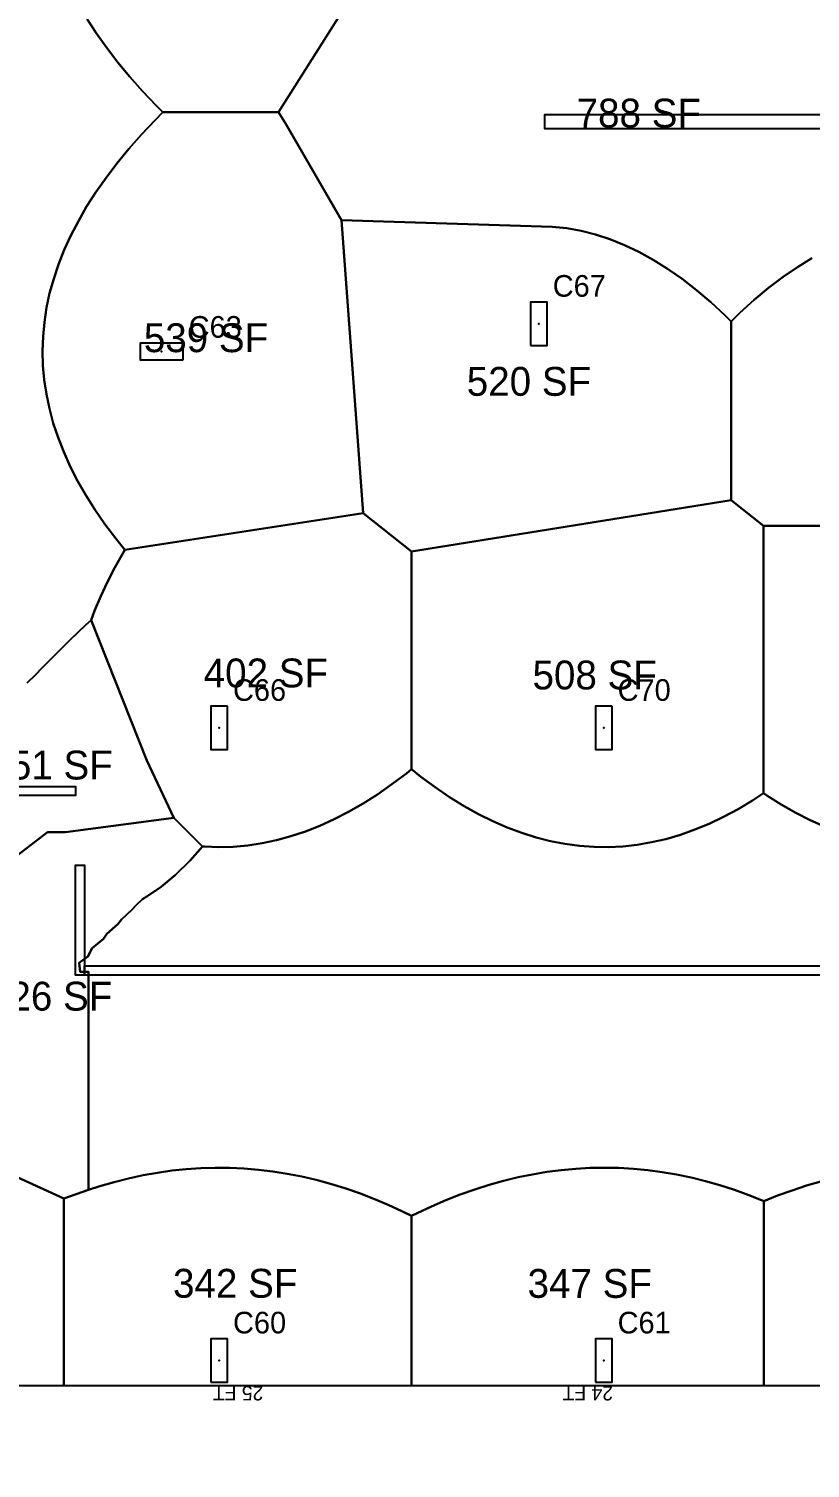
# Model space of a CAD drawing. Header units: metres. Extents: x 3272 to 9634, y 5311 to 56288.
# Drawn here: x 6863 to 7513, y 46243 to 47440 of the extents above; entities that cross this region are included whole.
import ezdxf
from ezdxf.enums import TextEntityAlignment as Align

# ---------------------------------------------------------------- set-up
doc = ezdxf.new("R2010")
doc.units = ezdxf.units.M
for name, color, linetype in [('BOUNDARY', 5, 'Continuous'), ('COL-LABEL', 2, 'Continuous'), ('COLS', 2, 'Continuous'), ('FLOOR_5_AREA_LABELS', 3, 'Continuous'), ('FLOOR_5_BOUNDARY', 5, 'Continuous'), ('FLOOR_5_COLUMNS', 7, 'Continuous'), ('FLOOR_5_FASCADE_COLUMNS', 30, 'Continuous'), ('FLOOR_5_LARGE_TRIBUTARY', 6, 'Continuous'), ('FLOOR_5_TRIBUTARY_COL_107', 2, 'Continuous'), ('FLOOR_5_TRIBUTARY_COL_20', 2, 'Continuous'), ('FLOOR_5_TRIBUTARY_COL_22', 2, 'Continuous'), ('FLOOR_5_TRIBUTARY_COL_54', 2, 'Continuous'), ('FLOOR_5_TRIBUTARY_COL_55', 2, 'Continuous'), ('FLOOR_5_TRIBUTARY_COL_56', 2, 'Continuous'), ('FLOOR_5_TRIBUTARY_COL_57', 2, 'Continuous'), ('FLOOR_5_TRIBUTARY_COL_60', 2, 'Continuous'), ('FLOOR_5_TRIBUTARY_COL_61', 2, 'Continuous'), ('FLOOR_5_TRIBUTARY_COL_65', 2, 'Continuous'), ('FLOOR_5_TRIBUTARY_COL_88', 2, 'Continuous'), ('FLOOR_5_WALL_TRIBUTARY_165', 1, 'Continuous'), ('FLOOR_5_WALL_TRIBUTARY_166', 1, 'Continuous'), ('FLOOR_5_WALL_TRIBUTARY_167', 1, 'Continuous'), ('FLOOR_5_WALL_TRIBUTARY_173', 1, 'Continuous'), ('FLOOR_5_WALL_TRIBUTARY_180', 1, 'Continuous'), ('WALL', 4, 'Continuous')]:
    doc.layers.add(name, color=color, linetype=linetype)

msp = doc.modelspace()

# ---------------------------------------------------------------- linework, layer by layer
at = {"layer": 'BOUNDARY'}
msp.add_lwpolyline([(9196.1, 46311.5), (6771.6, 46311.5), (6771.6, 46243.1), (6443.2, 46243.1), (6443.2, 46310.5), (6316.7, 46310.5), (6316.7, 46300.3), (6299, 46279.3), (6298.7, 46273.4), (5979.1, 46291), (5982.7, 46356.9), (5849.6, 46364.2), (5842.4, 46298.9), (5651.2, 46334.6)], dxfattribs=at)
at = {"layer": 'COLS'}
for points in [[(7280.2, 47176.9), (7294.2, 47176.9), (7294.2, 47212.9), (7280.2, 47212.9)], [(6991.3, 47164.8), (6991.3, 47178.8), (6955.3, 47178.8), (6955.3, 47164.8)], [(7028.2, 46876.8), (7014.2, 46876.8), (7014.2, 46840.8), (7028.2, 46840.8)], [(7348.2, 46876.8), (7334.2, 46876.8), (7334.2, 46840.8), (7348.2, 46840.8)], [(7014.2, 46314.7), (7028.2, 46314.7), (7028.2, 46350.7), (7014.2, 46350.7)], [(7334.2, 46314.7), (7348.2, 46314.7), (7348.2, 46350.7), (7334.2, 46350.7)]]:
    msp.add_lwpolyline(points, close=True, dxfattribs=at)
at = {"layer": 'FLOOR_5_BOUNDARY'}
msp.add_lwpolyline([(9196.1, 46311.5), (6771.6, 46311.5), (6771.6, 46243.1), (6443.2, 46243.1), (6443.2, 46310.5), (6316.7, 46310.5), (6316.7, 46300.3), (6299, 46279.3), (6298.7, 46273.4), (5979.1, 46291), (5982.7, 46356.9), (5849.6, 46364.2), (5842.4, 46298.9), (5651.2, 46334.6)], dxfattribs=at)
at = {"layer": 'FLOOR_5_COLUMNS'}
for p in [(7287.2, 47194.9), (6973.3, 47171.8), (7021.2, 46858.8), (7341.2, 46858.8), (7021.2, 46332.7), (7341.2, 46332.7)]:
    msp.add_point(p, dxfattribs=at)
at = {"layer": 'FLOOR_5_FASCADE_COLUMNS'}
for points in [[(6889.9, 46311.5), (6883.9, 46311.5), (6877.9, 46311.5), (6871.9, 46311.5), (6865.9, 46311.5), (6859.9, 46311.5)], [(7183.9, 46311.5), (7177.9, 46311.5), (7171.9, 46311.5), (7165.9, 46311.5), (7159.9, 46311.5), (7153.9, 46311.5), (7147.9, 46311.5), (7141.9, 46311.5), (7135.9, 46311.5), (7129.9, 46311.5), (7123.9, 46311.5), (7117.9, 46311.5), (7111.9, 46311.5), (7105.9, 46311.5), (7099.9, 46311.5), (7093.9, 46311.5), (7087.9, 46311.5), (7081.9, 46311.5), (7075.9, 46311.5), (7069.9, 46311.5), (7063.9, 46311.5), (7057.9, 46311.5), (7051.9, 46311.5), (7045.9, 46311.5), (7039.9, 46311.5), (7033.9, 46311.5), (7027.9, 46311.5), (7021.9, 46311.5), (7015.9, 46311.5), (7009.9, 46311.5), (7003.9, 46311.5), (6997.9, 46311.5), (6991.9, 46311.5), (6985.9, 46311.5), (6979.9, 46311.5), (6973.9, 46311.5), (6967.9, 46311.5), (6961.9, 46311.5), (6955.9, 46311.5), (6949.9, 46311.5), (6943.9, 46311.5), (6937.9, 46311.5), (6931.9, 46311.5), (6925.9, 46311.5), (6919.9, 46311.5), (6913.9, 46311.5), (6907.9, 46311.5), (6901.9, 46311.5), (6895.9, 46311.5), (6889.9, 46311.5)], [(7471.9, 46311.5), (7465.9, 46311.5), (7459.9, 46311.5), (7453.9, 46311.5), (7447.9, 46311.5), (7441.9, 46311.5), (7435.9, 46311.5), (7429.9, 46311.5), (7423.9, 46311.5), (7417.9, 46311.5), (7411.9, 46311.5), (7405.9, 46311.5), (7399.9, 46311.5), (7393.9, 46311.5), (7387.9, 46311.5), (7381.9, 46311.5), (7375.9, 46311.5), (7369.9, 46311.5), (7363.9, 46311.5), (7357.9, 46311.5), (7351.9, 46311.5), (7345.9, 46311.5), (7339.9, 46311.5), (7333.9, 46311.5), (7327.9, 46311.5), (7321.9, 46311.5), (7315.9, 46311.5), (7309.9, 46311.5), (7303.9, 46311.5), (7297.9, 46311.5), (7291.9, 46311.5), (7285.9, 46311.5), (7279.9, 46311.5), (7273.9, 46311.5), (7267.9, 46311.5), (7261.9, 46311.5), (7255.9, 46311.5), (7249.9, 46311.5), (7243.9, 46311.5), (7237.9, 46311.5), (7231.9, 46311.5), (7225.9, 46311.5), (7219.9, 46311.5), (7213.9, 46311.5), (7207.9, 46311.5), (7201.9, 46311.5), (7195.9, 46311.5), (7189.9, 46311.5), (7183.9, 46311.5)], [(7513.9, 46311.5), (7507.9, 46311.5), (7501.9, 46311.5), (7495.9, 46311.5), (7489.9, 46311.5), (7483.9, 46311.5), (7477.9, 46311.5), (7471.9, 46311.5)]]:
    msp.add_lwpolyline(points, dxfattribs=at)
at = {"layer": 'FLOOR_5_LARGE_TRIBUTARY'}
for points in [[(7129.3, 47463.8), (7070.6, 47370.8), (6974.3, 47370.8), (6968.7, 47376.3), (6968.7, 47376.3), (6957.3, 47388.3), (6946.7, 47400.3), (6936.8, 47412.3), (6927.6, 47424.3), (6919.2, 47436.3), (6911.4, 47448.3)], [(7514.3, 47249.4), (7502.3, 47242), (7490.3, 47233.8), (7478.3, 47224.7), (7466.3, 47214.7), (7454.3, 47203.9), (7447.2, 47196.9), (7442.3, 47201.7), (7430.3, 47212.8), (7418.3, 47222.9), (7406.3, 47232.2), (7394.3, 47240.6), (7382.3, 47248.1), (7370.3, 47254.7), (7370.3, 47254.7), (7358.3, 47260.4), (7346.3, 47265.2), (7334.3, 47269.1), (7322.3, 47272.2), (7310.3, 47274.3), (7298.3, 47275.6), (7123, 47281.2), (7076.9, 47360.6), (7070.6, 47370.8), (7129.3, 47463.8)], [(6911.4, 47448.3), (6919.2, 47436.3), (6927.6, 47424.3), (6936.8, 47412.3), (6946.7, 47400.3), (6957.3, 47388.3), (6968.7, 47376.3), (6974.3, 47370.8), (6967.8, 47364.3), (6956.5, 47352.3), (6945.9, 47340.3), (6936.1, 47328.3), (6927, 47316.3), (6918.6, 47304.3), (6910.9, 47292.3), (6904, 47280.3), (6897.7, 47268.3), (6892.2, 47256.3), (6887.5, 47244.3), (6883.5, 47232.3), (6880.1, 47220.3), (6877.6, 47208.3), (6875.7, 47196.3), (6874.6, 47184.3), (6874.2, 47172.3), (6874.5, 47160.3), (6875.6, 47148.3), (6877.4, 47136.3), (6879.9, 47124.3), (6883.1, 47112.3), (6887.1, 47100.3), (6891.8, 47088.3), (6897.2, 47076.3), (6903.3, 47064.3), (6910.2, 47052.3), (6917.8, 47040.3), (6926.1, 47028.3), (6935.2, 47016.3), (6942.8, 47007), (6941.2, 47004.3), (6934.4, 46992.3), (6928.2, 46980.3), (6922.6, 46968.3), (6917.5, 46956.3), (6914.6, 46948.4), (6909.9, 46944.3), (6897.4, 46932.3), (6892.3, 46927), (6885.4, 46920.3), (6880.3, 46915), (6873.3, 46908.3), (6868.3, 46903), (6861.3, 46896.3)], [(7766.8, 47026.8), (7474.2, 47026.8), (7447.2, 47048.2), (7447.2, 47196.9), (7454.3, 47203.9), (7454.3, 47203.9), (7466.3, 47214.7), (7478.3, 47224.7), (7490.3, 47233.8), (7502.3, 47242), (7514.3, 47249.4)], [(7524.9, 46776.8), (7512.9, 46782.1), (7500.9, 46788.2), (7488.9, 46795), (7476.9, 46802.5), (7474.2, 46804.4), (7474.2, 46804.4), (7474.2, 47026.8), (7766.8, 47026.8)], [(6861.3, 46896.3), (6868.3, 46903), (6873.3, 46908.3), (6880.3, 46915), (6885.4, 46920.3), (6892.3, 46927), (6897.4, 46932.3), (6909.9, 46944.3), (6914.6, 46948.4), (6960.9, 46831.6), (6983.3, 46783.9), (6893.4, 46772), (6878.4, 46772), (6849.4, 46750)], [(7521.8, 46481.5), (7509.8, 46478.1), (7497.8, 46474.2), (7485.8, 46469.9), (7474.4, 46465.3), (7473.8, 46465.6), (7461.8, 46470.3), (7449.8, 46474.6), (7437.8, 46478.4), (7425.8, 46481.8), (7413.8, 46484.8), (7401.8, 46487.3), (7389.8, 46489.3), (7377.8, 46490.9), (7365.8, 46492.1), (7353.8, 46492.8), (7341.8, 46493), (7329.8, 46492.8), (7317.8, 46492.2), (7305.8, 46491.1), (7293.8, 46489.5), (7281.8, 46487.5), (7269.8, 46485.1), (7257.8, 46482.2), (7245.8, 46478.8), (7233.8, 46475), (7221.8, 46470.8), (7209.8, 46466.1), (7197.8, 46460.9), (7185.8, 46455.3), (7181.2, 46453), (7173.8, 46456.7), (7161.8, 46462.2), (7149.8, 46467.2), (7137.8, 46471.8), (7137.8, 46471.8), (7125.8, 46475.9), (7113.8, 46479.6), (7101.8, 46482.9), (7089.8, 46485.7), (7077.8, 46488), (7065.8, 46489.9), (7053.8, 46491.3), (7041.8, 46492.3), (7029.8, 46492.9), (7017.8, 46493), (7005.8, 46492.6), (6993.8, 46491.8), (6981.8, 46490.6), (6969.8, 46488.9), (6957.8, 46486.7), (6945.8, 46484.1), (6933.8, 46481.1), (6921.8, 46477.6), (6912.4, 46474.5), (6912.4, 46655.8), (6905.6, 46655.8), (6904.6, 46663.5), (6911.9, 46668.6), (6915.4, 46675.5), (6924.9, 46683.5), (6927.8, 46687.5), (6936.9, 46695.7), (6939.9, 46699.5), (6948.9, 46707.8), (6952, 46711.5), (6957.3, 46716.5), (6960.9, 46718.5), (6972.9, 46726.7), (6984.9, 46736.7), (6996.9, 46748.4), (7007.4, 46760.2), (7008.9, 46760.1), (7020.9, 46759.7), (7032.9, 46760), (7044.9, 46761.1), (7056.9, 46762.9), (7068.9, 46765.4), (7080.9, 46768.7), (7092.9, 46772.7), (7104.9, 46777.4), (7116.9, 46782.8), (7128.9, 46789), (7140.9, 46795.9), (7152.9, 46803.5), (7164.9, 46811.9), (7176.9, 46820.9), (7181.2, 46824.4), (7188.9, 46818.2), (7200.9, 46809.4), (7212.9, 46801.2), (7224.9, 46793.8), (7236.9, 46787.1), (7248.9, 46781.2), (7260.9, 46776), (7272.9, 46771.5), (7284.9, 46767.7), (7296.9, 46764.6), (7308.9, 46762.3), (7320.9, 46760.7), (7332.9, 46759.9), (7344.9, 46759.7), (7356.9, 46760.3), (7368.9, 46761.6), (7380.9, 46763.7), (7392.9, 46766.4), (7404.9, 46769.9), (7416.9, 46774.2), (7428.9, 46779.1), (7440.9, 46784.8), (7452.9, 46791.2), (7464.9, 46798.4), (7474.2, 46804.4), (7476.9, 46802.5), (7488.9, 46795), (7500.9, 46788.2), (7512.9, 46782.1), (7524.9, 46776.8)], [(6849.4, 46750), (6878.4, 46772), (6893.4, 46772), (6983.3, 46783.9), (7007.4, 46760.2), (6996.9, 46748.4), (6984.9, 46736.7), (6972.9, 46726.7), (6960.9, 46718.5), (6957.3, 46716.5), (6952, 46711.5), (6948.9, 46707.8), (6939.9, 46699.5), (6936.9, 46695.7), (6927.8, 46687.5), (6924.9, 46683.5), (6915.4, 46675.5), (6911.9, 46668.6), (6904.6, 46663.5), (6905.6, 46655.8), (6912.4, 46655.8), (6912.4, 46474.5), (6891.9, 46467.3), (6891.9, 46467.3), (6817.1, 46501.5)]]:
    msp.add_lwpolyline(points, dxfattribs=at)
for points in [[(6935.2, 47016.3), (6926.1, 47028.3), (6917.8, 47040.3), (6910.2, 47052.3), (6903.3, 47064.3), (6897.2, 47076.3), (6891.8, 47088.3), (6887.1, 47100.3), (6883.1, 47112.3), (6879.9, 47124.3), (6877.4, 47136.3), (6875.6, 47148.3), (6874.5, 47160.3), (6874.2, 47172.3), (6874.6, 47184.3), (6875.7, 47196.3), (6877.6, 47208.3), (6880.1, 47220.3), (6883.5, 47232.3), (6887.5, 47244.3), (6892.2, 47256.3), (6897.7, 47268.3), (6904, 47280.3), (6910.9, 47292.3), (6918.6, 47304.3), (6927, 47316.3), (6936.1, 47328.3), (6945.9, 47340.3), (6956.5, 47352.3), (6967.8, 47364.3), (6974.3, 47370.8), (7070.6, 47370.8), (7076.9, 47360.6), (7123, 47281.2), (7141, 47037.3), (6942.8, 47007), (6935.2, 47016.3)], [(7141, 47037.3), (7123, 47281.2), (7298.3, 47275.6), (7310.3, 47274.3), (7322.3, 47272.2), (7334.3, 47269.1), (7346.3, 47265.2), (7358.3, 47260.4), (7370.3, 47254.7), (7382.3, 47248.1), (7394.3, 47240.6), (7406.3, 47232.2), (7418.3, 47222.9), (7430.3, 47212.8), (7442.3, 47201.7), (7447.2, 47196.9), (7447.2, 47048.2), (7181.2, 47005.5), (7141, 47037.3)], [(7181.2, 46824.4), (7181.2, 47005.5), (7447.2, 47048.2), (7474.2, 47026.8), (7474.2, 46804.4), (7464.9, 46798.4), (7452.9, 46791.2), (7440.9, 46784.8), (7428.9, 46779.1), (7416.9, 46774.2), (7404.9, 46769.9), (7392.9, 46766.4), (7380.9, 46763.7), (7368.9, 46761.6), (7356.9, 46760.3), (7344.9, 46759.7), (7332.9, 46759.9), (7320.9, 46760.7), (7308.9, 46762.3), (7296.9, 46764.6), (7284.9, 46767.7), (7272.9, 46771.5), (7260.9, 46776), (7248.9, 46781.2), (7236.9, 46787.1), (7224.9, 46793.8), (7212.9, 46801.2), (7200.9, 46809.4), (7188.9, 46818.2), (7181.2, 46824.4)], [(6917.5, 46956.3), (6922.6, 46968.3), (6928.2, 46980.3), (6934.4, 46992.3), (6941.2, 47004.3), (6942.8, 47007), (7141, 47037.3), (7181.2, 47005.5), (7181.2, 46824.4), (7176.9, 46820.9), (7164.9, 46811.9), (7152.9, 46803.5), (7140.9, 46795.9), (7128.9, 46789), (7116.9, 46782.8), (7104.9, 46777.4), (7092.9, 46772.7), (7080.9, 46768.7), (7068.9, 46765.4), (7056.9, 46762.9), (7044.9, 46761.1), (7032.9, 46760), (7020.9, 46759.7), (7008.9, 46760.1), (7007.4, 46760.2), (6983.3, 46783.9), (6960.9, 46831.6), (6914.6, 46948.4), (6917.5, 46956.3)], [(6810.5, 46504.4), (6817.1, 46501.5), (6891.9, 46467.3), (6891.9, 46311.5), (6771.6, 46311.5), (6771.6, 46243.1), (6703.9, 46243.1), (6689.4, 46416.8), (6810.5, 46504.4)], [(6891.9, 46467.3), (6912.4, 46474.5), (6921.8, 46477.6), (6933.8, 46481.1), (6945.8, 46484.1), (6957.8, 46486.7), (6969.8, 46488.9), (6981.8, 46490.6), (6993.8, 46491.8), (7005.8, 46492.6), (7017.8, 46493), (7029.8, 46492.9), (7041.8, 46492.3), (7053.8, 46491.3), (7065.8, 46489.9), (7077.8, 46488), (7089.8, 46485.7), (7101.8, 46482.9), (7113.8, 46479.6), (7125.8, 46475.9), (7137.8, 46471.8), (7149.8, 46467.2), (7161.8, 46462.2), (7173.8, 46456.7), (7181.2, 46453), (7181.2, 46311.5), (6891.9, 46311.5), (6891.9, 46467.3)], [(7181.2, 46453), (7185.8, 46455.3), (7197.8, 46460.9), (7209.8, 46466.1), (7221.8, 46470.8), (7233.8, 46475), (7245.8, 46478.8), (7257.8, 46482.2), (7269.8, 46485.1), (7281.8, 46487.5), (7293.8, 46489.5), (7305.8, 46491.1), (7317.8, 46492.2), (7329.8, 46492.8), (7341.8, 46493), (7353.8, 46492.8), (7365.8, 46492.1), (7377.8, 46490.9), (7389.8, 46489.3), (7401.8, 46487.3), (7413.8, 46484.8), (7425.8, 46481.8), (7437.8, 46478.4), (7449.8, 46474.6), (7461.8, 46470.3), (7473.8, 46465.6), (7474.4, 46465.3), (7474.4, 46311.5), (7181.2, 46311.5), (7181.2, 46453)], [(7474.4, 46465.3), (7485.8, 46469.9), (7497.8, 46474.2), (7509.8, 46478.1), (7521.8, 46481.5), (7533.8, 46484.5), (7545.8, 46487), (7557.8, 46489.1), (7569.8, 46490.8), (7581.8, 46492), (7593.8, 46492.7), (7605.8, 46493), (7617.8, 46492.8), (7629.8, 46492.2), (7641.8, 46491.2), (7653.8, 46489.7), (7665.8, 46487.7), (7676.8, 46485.5), (7676.8, 46311.5), (7474.4, 46311.5), (7474.4, 46465.3)]]:
    msp.add_lwpolyline(points, close=True, dxfattribs=at)
at = {"layer": 'FLOOR_5_TRIBUTARY_COL_107'}
msp.add_lwpolyline([(7474.4, 46465.3), (7485.8, 46469.9), (7497.8, 46474.2), (7509.8, 46478.1), (7521.8, 46481.5), (7533.8, 46484.5), (7545.8, 46487), (7557.8, 46489.1), (7569.8, 46490.8), (7581.8, 46492), (7593.8, 46492.7), (7605.8, 46493), (7617.8, 46492.8), (7629.8, 46492.2), (7641.8, 46491.2), (7653.8, 46489.7), (7665.8, 46487.7), (7676.8, 46485.5), (7676.8, 46311.5), (7474.4, 46311.5), (7474.4, 46465.3)], close=True, dxfattribs=at)
at = {"layer": 'FLOOR_5_TRIBUTARY_COL_20'}
msp.add_lwpolyline([(6810.5, 46504.4), (6817.1, 46501.5), (6891.9, 46467.3), (6891.9, 46311.5), (6771.6, 46311.5), (6771.6, 46243.1), (6703.9, 46243.1), (6689.4, 46416.8), (6810.5, 46504.4)], close=True, dxfattribs=at)
at = {"layer": 'FLOOR_5_TRIBUTARY_COL_22'}
msp.add_lwpolyline([(6891.9, 46467.3), (6912.4, 46474.5), (6921.8, 46477.6), (6933.8, 46481.1), (6945.8, 46484.1), (6957.8, 46486.7), (6969.8, 46488.9), (6981.8, 46490.6), (6993.8, 46491.8), (7005.8, 46492.6), (7017.8, 46493), (7029.8, 46492.9), (7041.8, 46492.3), (7053.8, 46491.3), (7065.8, 46489.9), (7077.8, 46488), (7089.8, 46485.7), (7101.8, 46482.9), (7113.8, 46479.6), (7125.8, 46475.9), (7137.8, 46471.8), (7149.8, 46467.2), (7161.8, 46462.2), (7173.8, 46456.7), (7181.2, 46453), (7181.2, 46311.5), (6891.9, 46311.5), (6891.9, 46467.3)], close=True, dxfattribs=at)
at = {"layer": 'FLOOR_5_TRIBUTARY_COL_54'}
msp.add_lwpolyline([(7129.3, 47463.8), (7070.6, 47370.8), (6974.3, 47370.8), (6968.7, 47376.3), (6968.7, 47376.3), (6957.3, 47388.3), (6946.7, 47400.3), (6936.8, 47412.3), (6927.6, 47424.3), (6919.2, 47436.3), (6911.4, 47448.3)], dxfattribs=at)
at = {"layer": 'FLOOR_5_TRIBUTARY_COL_55'}
msp.add_lwpolyline([(6935.2, 47016.3), (6926.1, 47028.3), (6917.8, 47040.3), (6910.2, 47052.3), (6903.3, 47064.3), (6897.2, 47076.3), (6891.8, 47088.3), (6887.1, 47100.3), (6883.1, 47112.3), (6879.9, 47124.3), (6877.4, 47136.3), (6875.6, 47148.3), (6874.5, 47160.3), (6874.2, 47172.3), (6874.6, 47184.3), (6875.7, 47196.3), (6877.6, 47208.3), (6880.1, 47220.3), (6883.5, 47232.3), (6887.5, 47244.3), (6892.2, 47256.3), (6897.7, 47268.3), (6904, 47280.3), (6910.9, 47292.3), (6918.6, 47304.3), (6927, 47316.3), (6936.1, 47328.3), (6945.9, 47340.3), (6956.5, 47352.3), (6967.8, 47364.3), (6974.3, 47370.8), (7070.6, 47370.8), (7076.9, 47360.6), (7123, 47281.2), (7141, 47037.3), (6942.8, 47007), (6935.2, 47016.3)], close=True, dxfattribs=at)
at = {"layer": 'FLOOR_5_TRIBUTARY_COL_56'}
msp.add_lwpolyline([(7524.9, 46776.8), (7512.9, 46782.1), (7500.9, 46788.2), (7488.9, 46795), (7476.9, 46802.5), (7474.2, 46804.4), (7474.2, 46804.4), (7474.2, 47026.8), (7766.8, 47026.8)], dxfattribs=at)
at = {"layer": 'FLOOR_5_TRIBUTARY_COL_57'}
msp.add_lwpolyline([(7766.8, 47026.8), (7474.2, 47026.8), (7447.2, 47048.2), (7447.2, 47196.9), (7454.3, 47203.9), (7454.3, 47203.9), (7466.3, 47214.7), (7478.3, 47224.7), (7490.3, 47233.8), (7502.3, 47242), (7514.3, 47249.4)], dxfattribs=at)
at = {"layer": 'FLOOR_5_TRIBUTARY_COL_60'}
msp.add_lwpolyline([(7181.2, 46824.4), (7181.2, 47005.5), (7447.2, 47048.2), (7474.2, 47026.8), (7474.2, 46804.4), (7464.9, 46798.4), (7452.9, 46791.2), (7440.9, 46784.8), (7428.9, 46779.1), (7416.9, 46774.2), (7404.9, 46769.9), (7392.9, 46766.4), (7380.9, 46763.7), (7368.9, 46761.6), (7356.9, 46760.3), (7344.9, 46759.7), (7332.9, 46759.9), (7320.9, 46760.7), (7308.9, 46762.3), (7296.9, 46764.6), (7284.9, 46767.7), (7272.9, 46771.5), (7260.9, 46776), (7248.9, 46781.2), (7236.9, 46787.1), (7224.9, 46793.8), (7212.9, 46801.2), (7200.9, 46809.4), (7188.9, 46818.2), (7181.2, 46824.4)], close=True, dxfattribs=at)
at = {"layer": 'FLOOR_5_TRIBUTARY_COL_61'}
msp.add_lwpolyline([(7141, 47037.3), (7123, 47281.2), (7298.3, 47275.6), (7310.3, 47274.3), (7322.3, 47272.2), (7334.3, 47269.1), (7346.3, 47265.2), (7358.3, 47260.4), (7370.3, 47254.7), (7382.3, 47248.1), (7394.3, 47240.6), (7406.3, 47232.2), (7418.3, 47222.9), (7430.3, 47212.8), (7442.3, 47201.7), (7447.2, 47196.9), (7447.2, 47048.2), (7181.2, 47005.5), (7141, 47037.3)], close=True, dxfattribs=at)
at = {"layer": 'FLOOR_5_TRIBUTARY_COL_65'}
msp.add_lwpolyline([(6917.5, 46956.3), (6922.6, 46968.3), (6928.2, 46980.3), (6934.4, 46992.3), (6941.2, 47004.3), (6942.8, 47007), (7141, 47037.3), (7181.2, 47005.5), (7181.2, 46824.4), (7176.9, 46820.9), (7164.9, 46811.9), (7152.9, 46803.5), (7140.9, 46795.9), (7128.9, 46789), (7116.9, 46782.8), (7104.9, 46777.4), (7092.9, 46772.7), (7080.9, 46768.7), (7068.9, 46765.4), (7056.9, 46762.9), (7044.9, 46761.1), (7032.9, 46760), (7020.9, 46759.7), (7008.9, 46760.1), (7007.4, 46760.2), (6983.3, 46783.9), (6960.9, 46831.6), (6914.6, 46948.4), (6917.5, 46956.3)], close=True, dxfattribs=at)
at = {"layer": 'FLOOR_5_TRIBUTARY_COL_88'}
msp.add_lwpolyline([(7181.2, 46453), (7185.8, 46455.3), (7197.8, 46460.9), (7209.8, 46466.1), (7221.8, 46470.8), (7233.8, 46475), (7245.8, 46478.8), (7257.8, 46482.2), (7269.8, 46485.1), (7281.8, 46487.5), (7293.8, 46489.5), (7305.8, 46491.1), (7317.8, 46492.2), (7329.8, 46492.8), (7341.8, 46493), (7353.8, 46492.8), (7365.8, 46492.1), (7377.8, 46490.9), (7389.8, 46489.3), (7401.8, 46487.3), (7413.8, 46484.8), (7425.8, 46481.8), (7437.8, 46478.4), (7449.8, 46474.6), (7461.8, 46470.3), (7473.8, 46465.6), (7474.4, 46465.3), (7474.4, 46311.5), (7181.2, 46311.5), (7181.2, 46453)], close=True, dxfattribs=at)
at = {"layer": 'FLOOR_5_WALL_TRIBUTARY_165'}
msp.add_lwpolyline([(6911.4, 47448.3), (6919.2, 47436.3), (6927.6, 47424.3), (6936.8, 47412.3), (6946.7, 47400.3), (6957.3, 47388.3), (6968.7, 47376.3), (6974.3, 47370.8), (6967.8, 47364.3), (6956.5, 47352.3), (6945.9, 47340.3), (6936.1, 47328.3), (6927, 47316.3), (6918.6, 47304.3), (6910.9, 47292.3), (6904, 47280.3), (6897.7, 47268.3), (6892.2, 47256.3), (6887.5, 47244.3), (6883.5, 47232.3), (6880.1, 47220.3), (6877.6, 47208.3), (6875.7, 47196.3), (6874.6, 47184.3), (6874.2, 47172.3), (6874.5, 47160.3), (6875.6, 47148.3), (6877.4, 47136.3), (6879.9, 47124.3), (6883.1, 47112.3), (6887.1, 47100.3), (6891.8, 47088.3), (6897.2, 47076.3), (6903.3, 47064.3), (6910.2, 47052.3), (6917.8, 47040.3), (6926.1, 47028.3), (6935.2, 47016.3), (6942.8, 47007), (6941.2, 47004.3), (6934.4, 46992.3), (6928.2, 46980.3), (6922.6, 46968.3), (6917.5, 46956.3), (6914.6, 46948.4), (6909.9, 46944.3), (6897.4, 46932.3), (6892.3, 46927), (6885.4, 46920.3), (6880.3, 46915), (6873.3, 46908.3), (6868.3, 46903), (6861.3, 46896.3)], dxfattribs=at)
at = {"layer": 'FLOOR_5_WALL_TRIBUTARY_166'}
msp.add_lwpolyline([(6849.4, 46750), (6878.4, 46772), (6893.4, 46772), (6983.3, 46783.9), (7007.4, 46760.2), (6996.9, 46748.4), (6984.9, 46736.7), (6972.9, 46726.7), (6960.9, 46718.5), (6957.3, 46716.5), (6952, 46711.5), (6948.9, 46707.8), (6939.9, 46699.5), (6936.9, 46695.7), (6927.8, 46687.5), (6924.9, 46683.5), (6915.4, 46675.5), (6911.9, 46668.6), (6904.6, 46663.5), (6905.6, 46655.8), (6912.4, 46655.8), (6912.4, 46474.5), (6891.9, 46467.3), (6891.9, 46467.3), (6817.1, 46501.5)], dxfattribs=at)
at = {"layer": 'FLOOR_5_WALL_TRIBUTARY_167'}
msp.add_lwpolyline([(7521.8, 46481.5), (7509.8, 46478.1), (7497.8, 46474.2), (7485.8, 46469.9), (7474.4, 46465.3), (7473.8, 46465.6), (7461.8, 46470.3), (7449.8, 46474.6), (7437.8, 46478.4), (7425.8, 46481.8), (7413.8, 46484.8), (7401.8, 46487.3), (7389.8, 46489.3), (7377.8, 46490.9), (7365.8, 46492.1), (7353.8, 46492.8), (7341.8, 46493), (7329.8, 46492.8), (7317.8, 46492.2), (7305.8, 46491.1), (7293.8, 46489.5), (7281.8, 46487.5), (7269.8, 46485.1), (7257.8, 46482.2), (7245.8, 46478.8), (7233.8, 46475), (7221.8, 46470.8), (7209.8, 46466.1), (7197.8, 46460.9), (7185.8, 46455.3), (7181.2, 46453), (7173.8, 46456.7), (7161.8, 46462.2), (7149.8, 46467.2), (7137.8, 46471.8), (7137.8, 46471.8), (7125.8, 46475.9), (7113.8, 46479.6), (7101.8, 46482.9), (7089.8, 46485.7), (7077.8, 46488), (7065.8, 46489.9), (7053.8, 46491.3), (7041.8, 46492.3), (7029.8, 46492.9), (7017.8, 46493), (7005.8, 46492.6), (6993.8, 46491.8), (6981.8, 46490.6), (6969.8, 46488.9), (6957.8, 46486.7), (6945.8, 46484.1), (6933.8, 46481.1), (6921.8, 46477.6), (6912.4, 46474.5), (6912.4, 46655.8), (6905.6, 46655.8), (6904.6, 46663.5), (6911.9, 46668.6), (6915.4, 46675.5), (6924.9, 46683.5), (6927.8, 46687.5), (6936.9, 46695.7), (6939.9, 46699.5), (6948.9, 46707.8), (6952, 46711.5), (6957.3, 46716.5), (6960.9, 46718.5), (6972.9, 46726.7), (6984.9, 46736.7), (6996.9, 46748.4), (7007.4, 46760.2), (7008.9, 46760.1), (7020.9, 46759.7), (7032.9, 46760), (7044.9, 46761.1), (7056.9, 46762.9), (7068.9, 46765.4), (7080.9, 46768.7), (7092.9, 46772.7), (7104.9, 46777.4), (7116.9, 46782.8), (7128.9, 46789), (7140.9, 46795.9), (7152.9, 46803.5), (7164.9, 46811.9), (7176.9, 46820.9), (7181.2, 46824.4), (7188.9, 46818.2), (7200.9, 46809.4), (7212.9, 46801.2), (7224.9, 46793.8), (7236.9, 46787.1), (7248.9, 46781.2), (7260.9, 46776), (7272.9, 46771.5), (7284.9, 46767.7), (7296.9, 46764.6), (7308.9, 46762.3), (7320.9, 46760.7), (7332.9, 46759.9), (7344.9, 46759.7), (7356.9, 46760.3), (7368.9, 46761.6), (7380.9, 46763.7), (7392.9, 46766.4), (7404.9, 46769.9), (7416.9, 46774.2), (7428.9, 46779.1), (7440.9, 46784.8), (7452.9, 46791.2), (7464.9, 46798.4), (7474.2, 46804.4), (7476.9, 46802.5), (7488.9, 46795), (7500.9, 46788.2), (7512.9, 46782.1), (7524.9, 46776.8)], dxfattribs=at)
at = {"layer": 'FLOOR_5_WALL_TRIBUTARY_173'}
msp.add_lwpolyline([(6861.3, 46896.3), (6868.3, 46903), (6873.3, 46908.3), (6880.3, 46915), (6885.4, 46920.3), (6892.3, 46927), (6897.4, 46932.3), (6909.9, 46944.3), (6914.6, 46948.4), (6960.9, 46831.6), (6983.3, 46783.9), (6893.4, 46772), (6878.4, 46772), (6849.4, 46750)], dxfattribs=at)
at = {"layer": 'FLOOR_5_WALL_TRIBUTARY_180'}
msp.add_lwpolyline([(7514.3, 47249.4), (7502.3, 47242), (7490.3, 47233.8), (7478.3, 47224.7), (7466.3, 47214.7), (7454.3, 47203.9), (7447.2, 47196.9), (7442.3, 47201.7), (7430.3, 47212.8), (7418.3, 47222.9), (7406.3, 47232.2), (7394.3, 47240.6), (7382.3, 47248.1), (7370.3, 47254.7), (7370.3, 47254.7), (7358.3, 47260.4), (7346.3, 47265.2), (7334.3, 47269.1), (7322.3, 47272.2), (7310.3, 47274.3), (7298.3, 47275.6), (7123, 47281.2), (7076.9, 47360.6), (7070.6, 47370.8), (7129.3, 47463.8)], dxfattribs=at)
at = {"layer": 'WALL'}
for points in [[(7592.3, 47356.9), (7583.2, 47356.9), (7292.2, 47356.9), (7292.2, 47368.9), (7592.3, 47368.9)], [(6855.4, 46802.5), (6820.7, 46802.5), (6820.7, 46810.1), (6901.5, 46810.1), (6901.5, 46802.5)], [(6909.1, 46653.2), (6901.5, 46653.2), (6901.5, 46744.7), (6909.1, 46744.7)], [(8499.8, 46653.2), (8472.8, 46653.2), (6909.1, 46653.2), (6909.1, 46660.8), (8579.3, 46660.8), (8579.3, 46653.2)]]:
    msp.add_lwpolyline(points, close=True, dxfattribs=at)

# ---------------------------------------------------------------- texts
at = {"layer": 'COL-LABEL'}
for s, p in [('C67', (7298.7, 47217.4)), ('C63', (6995.8, 47183.3)), ('C66', (7032.7, 46881.3)), ('C70', (7352.7, 46881.3)), ('C60', (7032.7, 46355.2)), ('C61', (7352.7, 46355.2))]:
    msp.add_text(s, height=18, dxfattribs=at).set_placement(p)
at = {"layer": 'FLOOR_5_AREA_LABELS'}
for s, p in [('788 SF', (7370.3, 47370.1)), ('539 SF', (7010.2, 47183.3)), ('520 SF', (7278.9, 47147)), ('402 SF', (7060, 46904.5)), ('508 SF', (7333.6, 46902.8)), ('151 SF', (6880.9, 46827.9)), ('226 SF', (6880.5, 46635.7)), ('342 SF', (7034.5, 46396.9)), ('347 SF', (7329.5, 46396.8))]:
    msp.add_text(s, height=24, dxfattribs=at).set_placement(p, align=Align.MIDDLE_CENTER)
at = {"layer": 'FLOOR_5_FASCADE_COLUMNS'}
for s, p in [('25 FT', (7036.9, 46305.5)), ('24 FT', (7327.9, 46305.5))]:
    msp.add_text(s, height=12, rotation=180, dxfattribs=at).set_placement(p, align=Align.MIDDLE_CENTER)

doc.saveas('drawing.dxf')
